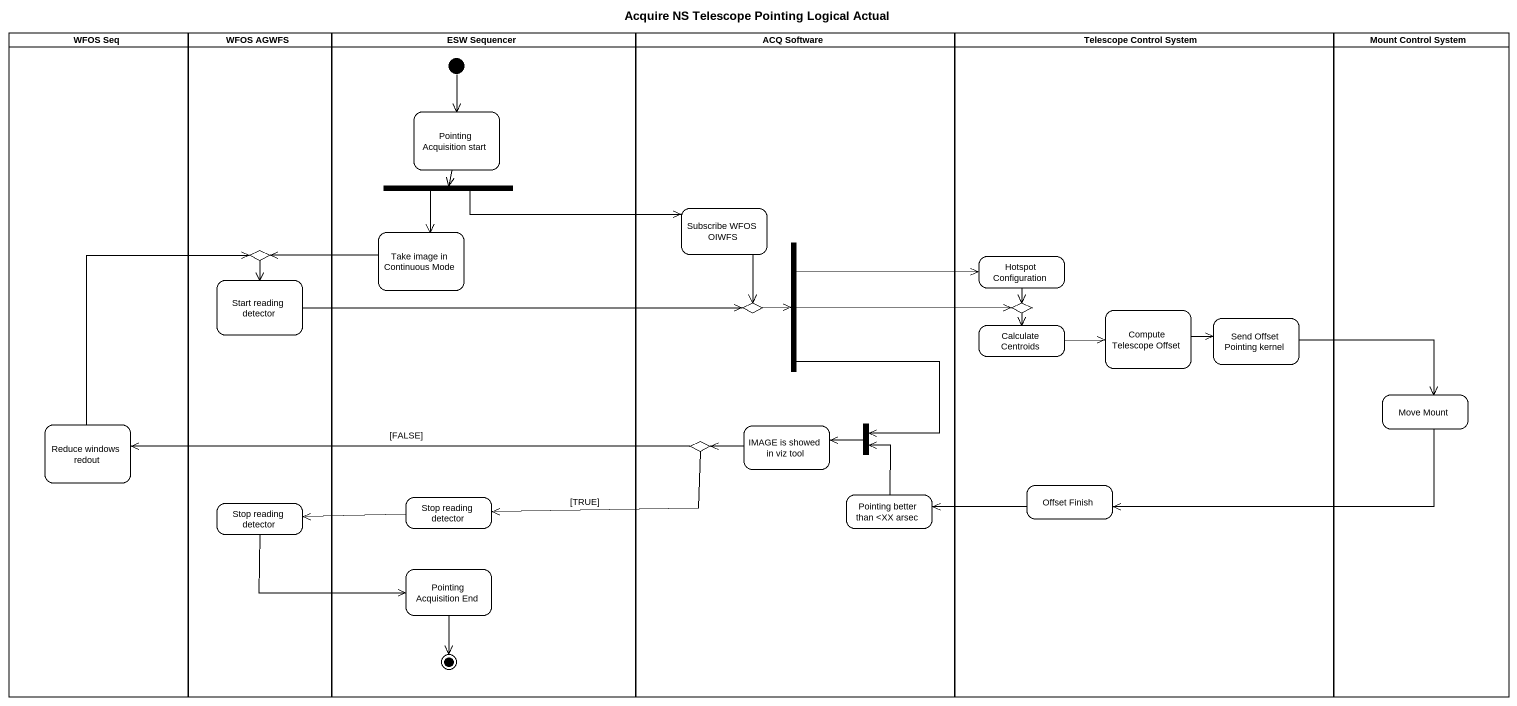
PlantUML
@startuml
title Acquire NS Telescope Pointing Logical Actual
hide empty description
state "WFOS Seq" as WFOS_Seq <<partition>> {
  state "Reduce windows redout" as Reduce_windows_redout
}
state "WFOS AGWFS" as WFOS_AGWFS <<partition>> {
  state choice1 <<choice>>
  state "Start reading detector" as Start_reading_detector
  state "Stop reading detector" as Stop_reading_detector
}
state "ESW Sequencer" as ESW_Sequencer <<partition>> {
  state "Pointing Acquisition start" as Pointing_Acquisition_start
  state fork1 <<fork>>
  state "Take image in Continuous Mode" as Take_image_in_Continuous
  state "Stop reading detector" as Stop_reading_detector_2
  state "Pointing Acquisition End" as Pointing_Acquisition_End
  [*] --> Pointing_Acquisition_start
  Pointing_Acquisition_End --> [*]
}
state "ACQ Software" as ACQ_Software <<partition>> {
  state "Subscribe WFOS OIWFS" as Subscribe_WFOS_OIWFS
  state fork2 <<fork>>
  state choice2 <<choice>>
  state "IMAGE is showed in viz tool" as IMAGE_is_showed_in_viz_tool
  state fork3 <<join>>
  state choice4 <<choice>>
  state "Pointing better than <XX arsec" as Pointing_better_than_XX
}
state "Telescope Control System" as Telescope_Control_System <<partition>> {
  state "Hotspot Configuration" as Hotspot_Configuration
  state choice3 <<choice>>
  state "Compute Telescope Offset" as Compute_Telescope_Offset
  state "Calculate Centroids" as Calculate_Centroids
  state "Send Offset Pointing kernel" as Send_Offset_Pointing_kernel
  state "Offset Finish" as Offset_Finish
}
state "Mount Control System" as Mount_Control_System <<partition>> {
  state "Move Mount" as Move_Mount
}
Pointing_Acquisition_start --> fork1
fork1 --> Take_image_in_Continuous
fork1 -right-> Subscribe_WFOS_OIWFS
Take_image_in_Continuous -left-> choice1
Subscribe_WFOS_OIWFS --> choice2
choice1 --> Start_reading_detector
fork2 -right-> Hotspot_Configuration
fork2 -right-> choice3
fork2 --> fork3
Hotspot_Configuration --> choice3
Start_reading_detector -right-> choice2
choice2 -right-> fork2
choice3 --> Calculate_Centroids
Compute_Telescope_Offset -right-> Send_Offset_Pointing_kernel
Calculate_Centroids -right-> Compute_Telescope_Offset
Send_Offset_Pointing_kernel -right-> Move_Mount
Reduce_windows_redout -up-> choice1
IMAGE_is_showed_in_viz_tool -left-> choice4
fork3 -left-> IMAGE_is_showed_in_viz_tool
Move_Mount -left-> Offset_Finish
choice4 -left-> Reduce_windows_redout : [FALSE]
choice4 -left-> Stop_reading_detector_2 : [TRUE]
Stop_reading_detector -right-> Pointing_Acquisition_End
Stop_reading_detector_2 -left-> Stop_reading_detector
Pointing_better_than_XX -up-> fork3
Offset_Finish -left-> Pointing_better_than_XX
@enduml
